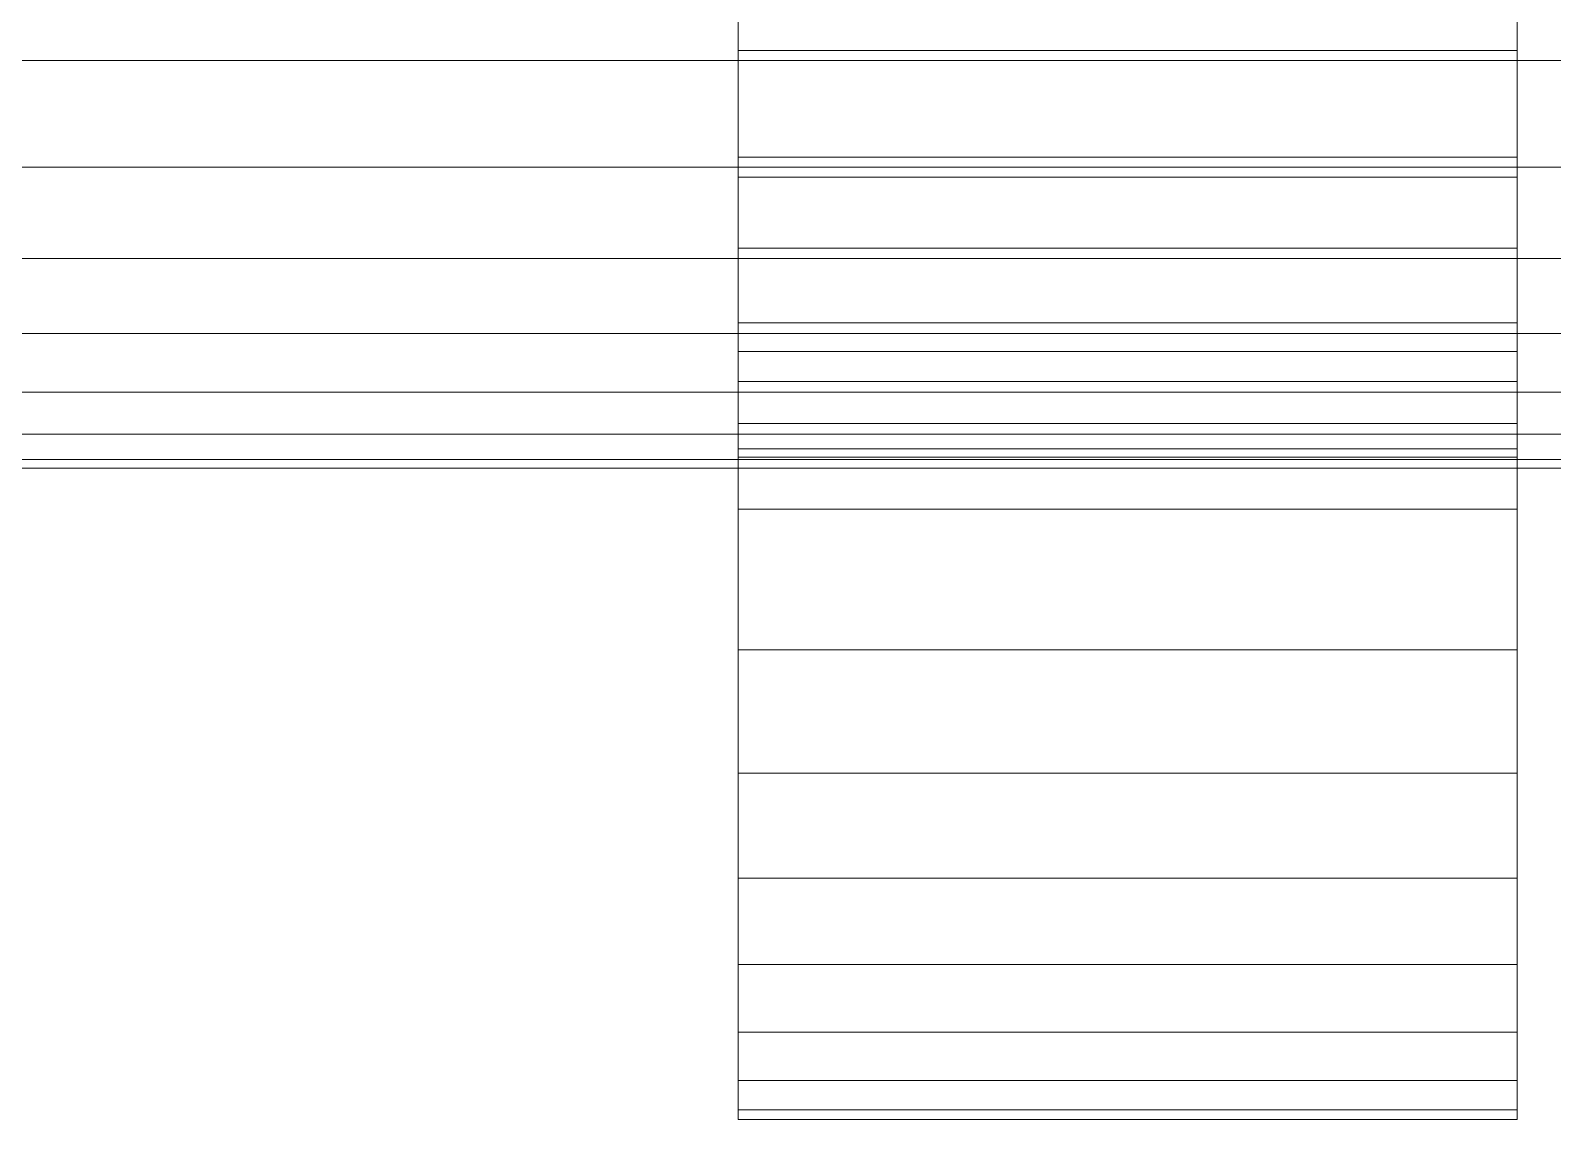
# Model space of a CAD drawing. Header units: millimetres. Extents: x -199 to -93, y -134 to 109.
# Drawn here: x -104.64 to -98.78, y -19 to -14.81 of the extents above; entities that cross this region are included whole.
import ezdxf

# ---------------------------------------------------------------- set-up
doc = ezdxf.new("R2010")
doc.units = ezdxf.units.MM
doc.layers.add('CIRCOLO_LU', color=7, linetype='Continuous')
doc.layers.add('ORING2', color=7, linetype='Continuous')

msp = doc.modelspace()

# ---------------------------------------------------------------- linework, layer by layer
at = {"layer": 'CIRCOLO_LU', "lineweight": 5}
for points, invisible_edges in [([(-104.9139, -14.9225, 97.3483), (-104.9139, -14.4521, 96.4251), (-101.9139, -14.4521, 96.4251)], 12), ([(-104.9139, -14.9225, 97.3483), (-101.9139, -14.4521, 96.4251), (-101.9139, -14.9225, 97.3483)], 1), ([(-104.9139, -14.4521, 112.3154), (-104.9139, -14.9225, 111.3923), (-101.9139, -14.9225, 111.3923)], 12), ([(-104.9139, -14.4521, 112.3154), (-101.9139, -14.9225, 111.3923), (-101.9139, -14.4521, 112.3154)], 1), ([(-101.9139, -14.4521, 112.3154), (-101.9139, -14.9225, 111.3923), (-98.9139, -14.9225, 111.3923)], 12), ([(-101.9139, -14.4521, 112.3154), (-98.9139, -14.9225, 111.3923), (-98.9139, -14.4521, 112.3154)], 1), ([(-101.9139, -14.9225, 97.3483), (-101.9139, -14.4521, 96.4251), (-98.9139, -14.4521, 96.4251)], 12), ([(-101.9139, -14.9225, 97.3483), (-98.9139, -14.4521, 96.4251), (-98.9139, -14.9225, 97.3483)], 1), ([(-98.9139, -14.9225, 97.3483), (-98.9139, -14.4521, 96.4251), (-95.9157, -14.4521, 96.4251)], 12), ([(-98.9139, -14.9225, 97.3483), (-95.9157, -14.4521, 96.4251), (-95.9157, -14.9225, 97.3483)], 1), ([(-98.9139, -14.4521, 112.3154), (-98.9139, -14.9225, 111.3923), (-95.9157, -14.9225, 111.3923)], 12), ([(-98.9139, -14.4521, 112.3154), (-95.9157, -14.9225, 111.3923), (-95.9157, -14.4521, 112.3154)], 1), ([(-104.9139, -15.334, 98.2991), (-104.9139, -14.9225, 97.3483), (-101.9139, -14.9225, 97.3483)], 12), ([(-104.9139, -15.334, 98.2991), (-101.9139, -14.9225, 97.3483), (-101.9139, -15.334, 98.2991)], 1), ([(-104.9139, -14.9225, 111.3923), (-104.9139, -15.334, 110.4414), (-101.9139, -15.334, 110.4414)], 12), ([(-104.9139, -14.9225, 111.3923), (-101.9139, -15.334, 110.4414), (-101.9139, -14.9225, 111.3923)], 1), ([(-101.9139, -15.334, 98.2991), (-101.9139, -14.9225, 97.3483), (-98.9139, -14.9225, 97.3483)], 12), ([(-101.9139, -15.334, 98.2991), (-98.9139, -14.9225, 97.3483), (-98.9139, -15.334, 98.2991)], 1), ([(-101.9139, -14.9225, 111.3923), (-101.9139, -15.334, 110.4414), (-98.9139, -15.334, 110.4414)], 12), ([(-101.9139, -14.9225, 111.3923), (-98.9139, -15.334, 110.4414), (-98.9139, -14.9225, 111.3923)], 1), ([(-98.9139, -14.9225, 111.3923), (-98.9139, -15.334, 110.4414), (-95.9157, -15.334, 110.4414)], 12), ([(-98.9139, -14.9225, 111.3923), (-95.9157, -15.334, 110.4414), (-95.9157, -14.9225, 111.3923)], 1), ([(-98.9139, -15.334, 98.2991), (-98.9139, -14.9225, 97.3483), (-95.9157, -14.9225, 97.3483)], 12), ([(-98.9139, -15.334, 98.2991), (-95.9157, -14.9225, 97.3483), (-95.9157, -15.334, 98.2991)], 1), ([(-104.9139, -15.334, 110.4414), (-104.9139, -15.6849, 109.4666), (-101.9139, -15.6849, 109.4666)], 12), ([(-104.9139, -15.334, 110.4414), (-101.9139, -15.6849, 109.4666), (-101.9139, -15.334, 110.4414)], 1), ([(-104.9139, -15.6849, 99.2739), (-104.9139, -15.334, 98.2991), (-101.9139, -15.334, 98.2991)], 12), ([(-104.9139, -15.6849, 99.2739), (-101.9139, -15.334, 98.2991), (-101.9139, -15.6849, 99.2739)], 1), ([(-101.9139, -15.334, 110.4414), (-101.9139, -15.6849, 109.4666), (-98.9139, -15.6849, 109.4666)], 12), ([(-101.9139, -15.334, 110.4414), (-98.9139, -15.6849, 109.4666), (-98.9139, -15.334, 110.4414)], 1), ([(-101.9139, -15.6849, 99.2739), (-101.9139, -15.334, 98.2991), (-98.9139, -15.334, 98.2991)], 12), ([(-101.9139, -15.6849, 99.2739), (-98.9139, -15.334, 98.2991), (-98.9139, -15.6849, 99.2739)], 1), ([(-98.9139, -15.6849, 99.2739), (-98.9139, -15.334, 98.2991), (-95.9157, -15.334, 98.2991)], 12), ([(-98.9139, -15.6849, 99.2739), (-95.9157, -15.334, 98.2991), (-95.9157, -15.6849, 99.2739)], 1), ([(-98.9139, -15.334, 110.4414), (-98.9139, -15.6849, 109.4666), (-95.9157, -15.6849, 109.4666)], 12), ([(-98.9139, -15.334, 110.4414), (-95.9157, -15.6849, 109.4666), (-95.9157, -15.334, 110.4414)], 1), ([(-104.9139, -15.974, 100.2689), (-104.9139, -15.6849, 99.2739), (-101.9139, -15.6849, 99.2739)], 12), ([(-104.9139, -15.974, 100.2689), (-101.9139, -15.6849, 99.2739), (-101.9139, -15.974, 100.2689)], 1), ([(-104.9139, -15.6849, 109.4666), (-104.9139, -15.974, 108.4717), (-101.9139, -15.974, 108.4717)], 12), ([(-104.9139, -15.6849, 109.4666), (-101.9139, -15.974, 108.4717), (-101.9139, -15.6849, 109.4666)], 1), ([(-101.9139, -15.974, 100.2689), (-101.9139, -15.6849, 99.2739), (-98.9139, -15.6849, 99.2739)], 12), ([(-101.9139, -15.974, 100.2689), (-98.9139, -15.6849, 99.2739), (-98.9139, -15.974, 100.2689)], 1), ([(-101.9139, -15.6849, 109.4666), (-101.9139, -15.974, 108.4717), (-98.9139, -15.974, 108.4717)], 12), ([(-101.9139, -15.6849, 109.4666), (-98.9139, -15.974, 108.4717), (-98.9139, -15.6849, 109.4666)], 1), ([(-98.9139, -15.974, 100.2689), (-98.9139, -15.6849, 99.2739), (-95.9157, -15.6849, 99.2739)], 12), ([(-98.9139, -15.974, 100.2689), (-95.9157, -15.6849, 99.2739), (-95.9157, -15.974, 100.2689)], 1), ([(-98.9139, -15.6849, 109.4666), (-98.9139, -15.974, 108.4717), (-95.9157, -15.974, 108.4717)], 12), ([(-98.9139, -15.6849, 109.4666), (-95.9157, -15.974, 108.4717), (-95.9157, -15.6849, 109.4666)], 1), ([(-104.9139, -15.974, 108.4717), (-104.9139, -16.2, 107.4606), (-101.9139, -16.2, 107.4606)], 12), ([(-104.9139, -15.974, 108.4717), (-101.9139, -16.2, 107.4606), (-101.9139, -15.974, 108.4717)], 1), ([(-104.9139, -16.2, 101.28), (-104.9139, -15.974, 100.2689), (-101.9139, -15.974, 100.2689)], 12), ([(-104.9139, -16.2, 101.28), (-101.9139, -15.974, 100.2689), (-101.9139, -16.2, 101.28)], 1), ([(-101.9139, -16.2, 101.28), (-101.9139, -15.974, 100.2689), (-98.9139, -15.974, 100.2689)], 12), ([(-101.9139, -16.2, 101.28), (-98.9139, -15.974, 100.2689), (-98.9139, -16.2, 101.28)], 1), ([(-101.9139, -15.974, 108.4717), (-101.9139, -16.2, 107.4606), (-98.9139, -16.2, 107.4606)], 12), ([(-101.9139, -15.974, 108.4717), (-98.9139, -16.2, 107.4606), (-98.9139, -15.974, 108.4717)], 1), ([(-98.9139, -15.974, 108.4717), (-98.9139, -16.2, 107.4606), (-95.9157, -16.2, 107.4606)], 12), ([(-98.9139, -15.974, 108.4717), (-95.9157, -16.2, 107.4606), (-95.9157, -15.974, 108.4717)], 1), ([(-98.9139, -16.2, 101.28), (-98.9139, -15.974, 100.2689), (-95.9157, -15.974, 100.2689)], 12), ([(-98.9139, -16.2, 101.28), (-95.9157, -15.974, 100.2689), (-95.9157, -16.2, 101.28)], 1), ([(-104.9139, -16.2, 107.4606), (-104.9139, -16.3621, 106.4373), (-101.9139, -16.3621, 106.4373)], 12), ([(-104.9139, -16.2, 107.4606), (-101.9139, -16.3621, 106.4373), (-101.9139, -16.2, 107.4606)], 1), ([(-104.9139, -16.3621, 102.3033), (-104.9139, -16.2, 101.28), (-101.9139, -16.2, 101.28)], 12), ([(-104.9139, -16.3621, 102.3033), (-101.9139, -16.2, 101.28), (-101.9139, -16.3621, 102.3033)], 1), ([(-101.9139, -16.2, 107.4606), (-101.9139, -16.3621, 106.4373), (-98.9139, -16.3621, 106.4373)], 12), ([(-101.9139, -16.2, 107.4606), (-98.9139, -16.3621, 106.4373), (-98.9139, -16.2, 107.4606)], 1), ([(-101.9139, -16.3621, 102.3033), (-101.9139, -16.2, 101.28), (-98.9139, -16.2, 101.28)], 12), ([(-101.9139, -16.3621, 102.3033), (-98.9139, -16.2, 101.28), (-98.9139, -16.3621, 102.3033)], 1), ([(-98.9139, -16.2, 107.4606), (-98.9139, -16.3621, 106.4373), (-95.9157, -16.3621, 106.4373)], 12), ([(-98.9139, -16.2, 107.4606), (-95.9157, -16.3621, 106.4373), (-95.9157, -16.2, 107.4606)], 1), ([(-98.9139, -16.3621, 102.3033), (-98.9139, -16.2, 101.28), (-95.9157, -16.2, 101.28)], 12), ([(-98.9139, -16.3621, 102.3033), (-95.9157, -16.2, 101.28), (-95.9157, -16.3621, 102.3033)], 1), ([(-104.9139, -16.4596, 103.3347), (-104.9139, -16.3621, 102.3033), (-101.9139, -16.3621, 102.3033)], 12), ([(-104.9139, -16.4596, 103.3347), (-101.9139, -16.3621, 102.3033), (-101.9139, -16.4596, 103.3347)], 1), ([(-104.9139, -16.3621, 106.4373), (-104.9139, -16.4596, 105.4058), (-101.9139, -16.4596, 105.4058)], 12), ([(-104.9139, -16.3621, 106.4373), (-101.9139, -16.4596, 105.4058), (-101.9139, -16.3621, 106.4373)], 1), ([(-101.9139, -16.4596, 103.3347), (-101.9139, -16.3621, 102.3033), (-98.9139, -16.3621, 102.3033)], 12), ([(-101.9139, -16.4596, 103.3347), (-98.9139, -16.3621, 102.3033), (-98.9139, -16.4596, 103.3347)], 1), ([(-101.9139, -16.3621, 106.4373), (-101.9139, -16.4596, 105.4058), (-98.9139, -16.4596, 105.4058)], 12), ([(-101.9139, -16.3621, 106.4373), (-98.9139, -16.4596, 105.4058), (-98.9139, -16.3621, 106.4373)], 1), ([(-98.9139, -16.4596, 103.3347), (-98.9139, -16.3621, 102.3033), (-95.9157, -16.3621, 102.3033)], 12), ([(-98.9139, -16.4596, 103.3347), (-95.9157, -16.3621, 102.3033), (-95.9157, -16.4596, 103.3347)], 1), ([(-98.9139, -16.3621, 106.4373), (-98.9139, -16.4596, 105.4058), (-95.9157, -16.4596, 105.4058)], 12), ([(-98.9139, -16.3621, 106.4373), (-95.9157, -16.4596, 105.4058), (-95.9157, -16.3621, 106.4373)], 1), ([(-104.9139, -16.4596, 105.4058), (-104.9139, -16.4921, 104.3703), (-101.9139, -16.4921, 104.3703)], 12), ([(-104.9139, -16.4596, 105.4058), (-101.9139, -16.4921, 104.3703), (-101.9139, -16.4596, 105.4058)], 1), ([(-104.9139, -16.4921, 104.3703), (-104.9139, -16.4596, 103.3347), (-101.9139, -16.4596, 103.3347)], 12), ([(-104.9139, -16.4921, 104.3703), (-101.9139, -16.4596, 103.3347), (-101.9139, -16.4921, 104.3703)], 1), ([(-101.9139, -16.4921, 104.3703), (-101.9139, -16.4596, 103.3347), (-98.9139, -16.4596, 103.3347)], 12), ([(-101.9139, -16.4921, 104.3703), (-98.9139, -16.4596, 103.3347), (-98.9139, -16.4921, 104.3703)], 1), ([(-101.9139, -16.4596, 105.4058), (-101.9139, -16.4921, 104.3703), (-98.9139, -16.4921, 104.3703)], 12), ([(-101.9139, -16.4596, 105.4058), (-98.9139, -16.4921, 104.3703), (-98.9139, -16.4596, 105.4058)], 1), ([(-98.9139, -16.4596, 105.4058), (-98.9139, -16.4921, 104.3703), (-95.9157, -16.4921, 104.3703)], 12), ([(-98.9139, -16.4596, 105.4058), (-95.9157, -16.4921, 104.3703), (-95.9157, -16.4596, 105.4058)], 1), ([(-98.9139, -16.4921, 104.3703), (-98.9139, -16.4596, 103.3347), (-95.9157, -16.4596, 103.3347)], 12), ([(-98.9139, -16.4921, 104.3703), (-95.9157, -16.4596, 103.3347), (-95.9157, -16.4921, 104.3703)], 1)]:
    msp.add_3dface(points, dxfattribs=dict(at, invisible_edges=invisible_edges))
at = {"layer": 'ORING2', "lineweight": 5}
for points, invisible_edges in [([(-101.9139, -14.9031, 94.9134), (-101.9139, -13.8894, 95.5568), (-101.9139, -13.3085, 94.702)], 12), ([(-101.9139, -13.3085, 94.702), (-101.9139, -14.2798, 93.9963), (-101.9139, -14.9031, 94.9134)], 12), ([(-101.9139, -14.2798, 114.7461), (-101.9139, -13.3085, 114.0404), (-101.9139, -14.9031, 113.829)], 2), ([(-101.9139, -13.3085, 114.0404), (-101.9139, -13.8894, 113.1857), (-101.9139, -14.9031, 113.829)], 12), ([(-98.9139, -13.3085, 94.702), (-98.9139, -13.8894, 95.5568), (-98.9139, -14.9031, 94.9134)], 12), ([(-98.9139, -14.9031, 94.9134), (-98.9139, -14.2798, 93.9963), (-98.9139, -13.3085, 94.702)], 12), ([(-98.9139, -14.9031, 113.829), (-98.9139, -13.8894, 113.1857), (-98.9139, -13.3085, 114.0404)], 12), ([(-98.9139, -14.9031, 113.829), (-98.9139, -13.3085, 114.0404), (-98.9139, -14.2798, 114.7461)], 1), ([(-101.9139, -14.6404, 116.4828), (-101.9139, -13.6002, 115.6223), (-101.9139, -15.372, 115.5396)], 2), ([(-101.9139, -13.6002, 115.6223), (-101.9139, -14.2798, 114.7461), (-101.9139, -15.372, 115.5396)], 12), ([(-101.9139, -15.372, 93.2028), (-101.9139, -14.2798, 93.9963), (-101.9139, -13.6002, 93.1202)], 12), ([(-101.9139, -13.6002, 93.1202), (-101.9139, -14.6404, 92.2596), (-101.9139, -15.372, 93.2028)], 12), ([(-98.9139, -15.372, 115.5396), (-98.9139, -14.2798, 114.7461), (-98.9139, -13.6002, 115.6223)], 12), ([(-98.9139, -15.372, 115.5396), (-98.9139, -13.6002, 115.6223), (-98.9139, -14.6404, 116.4828)], 1), ([(-98.9139, -13.6002, 93.1202), (-98.9139, -14.2798, 93.9963), (-98.9139, -15.372, 93.2028)], 12), ([(-98.9139, -15.372, 93.2028), (-98.9139, -14.6404, 92.2596), (-98.9139, -13.6002, 93.1202)], 12), ([(-101.9139, -15.4675, 95.8679), (-101.9139, -14.4154, 96.4463), (-101.9139, -13.8894, 95.5568)], 12), ([(-101.9139, -13.8894, 95.5568), (-101.9139, -14.9031, 94.9134), (-101.9139, -15.4675, 95.8679)], 12), ([(-101.9139, -14.9031, 113.829), (-101.9139, -13.8894, 113.1857), (-101.9139, -15.4675, 112.8746)], 2), ([(-101.9139, -13.8894, 113.1857), (-101.9139, -14.4154, 112.2962), (-101.9139, -15.4675, 112.8746)], 12), ([(-98.9139, -13.8894, 95.5568), (-98.9139, -14.4154, 96.4463), (-98.9139, -15.4675, 95.8679)], 12), ([(-98.9139, -15.4675, 95.8679), (-98.9139, -14.9031, 94.9134), (-98.9139, -13.8894, 95.5568)], 12), ([(-98.9139, -15.4675, 112.8746), (-98.9139, -14.4154, 112.2962), (-98.9139, -13.8894, 113.1857)], 12), ([(-98.9139, -15.4675, 112.8746), (-98.9139, -13.8894, 113.1857), (-98.9139, -14.9031, 113.829)], 1), ([(-101.9139, -15.372, 115.5396), (-101.9139, -14.2798, 114.7461), (-101.9139, -16.0429, 114.5524)], 2), ([(-101.9139, -14.2798, 114.7461), (-101.9139, -14.9031, 113.829), (-101.9139, -16.0429, 114.5524)], 12), ([(-101.9139, -16.0429, 94.1901), (-101.9139, -14.9031, 94.9134), (-101.9139, -14.2798, 93.9963)], 12), ([(-101.9139, -14.2798, 93.9963), (-101.9139, -15.372, 93.2028), (-101.9139, -16.0429, 94.1901)], 12), ([(-98.9139, -16.0429, 114.5524), (-98.9139, -14.9031, 113.829), (-98.9139, -14.2798, 114.7461)], 12), ([(-98.9139, -16.0429, 114.5524), (-98.9139, -14.2798, 114.7461), (-98.9139, -15.372, 115.5396)], 1), ([(-98.9139, -14.2798, 93.9963), (-98.9139, -14.9031, 94.9134), (-98.9139, -16.0429, 94.1901)], 12), ([(-98.9139, -16.0429, 94.1901), (-98.9139, -15.372, 93.2028), (-98.9139, -14.2798, 93.9963)], 12), ([(-98.9139, -14.4154, 112.2962), (-98.9139, -14.8846, 111.3754), (-101.9139, -14.8846, 111.3754)], 12), ([(-101.9139, -14.8846, 111.3754), (-101.9139, -14.4154, 112.2962), (-98.9139, -14.4154, 112.2962)], 12), ([(-98.9139, -14.8846, 97.3671), (-98.9139, -14.4154, 96.4463), (-101.9139, -14.4154, 96.4463)], 12), ([(-101.9139, -14.4154, 96.4463), (-101.9139, -14.8846, 97.3671), (-98.9139, -14.8846, 97.3671)], 12), ([(-101.9139, -15.9709, 96.8559), (-101.9139, -14.8846, 97.3671), (-101.9139, -14.4154, 96.4463)], 12), ([(-101.9139, -14.4154, 96.4463), (-101.9139, -15.4675, 95.8679), (-101.9139, -15.9709, 96.8559)], 12), ([(-101.9139, -15.4675, 112.8746), (-101.9139, -14.4154, 112.2962), (-101.9139, -15.9709, 111.8866)], 2), ([(-101.9139, -14.4154, 112.2962), (-101.9139, -14.8846, 111.3754), (-101.9139, -15.9709, 111.8866)], 12), ([(-98.9139, -15.9709, 111.8866), (-98.9139, -14.8846, 111.3754), (-98.9139, -14.4154, 112.2962)], 12), ([(-98.9139, -15.9709, 111.8866), (-98.9139, -14.4154, 112.2962), (-98.9139, -15.4675, 112.8746)], 1), ([(-98.9139, -14.4154, 96.4463), (-98.9139, -14.8846, 97.3671), (-98.9139, -15.9709, 96.8559)], 12), ([(-98.9139, -15.9709, 96.8559), (-98.9139, -15.4675, 95.8679), (-98.9139, -14.4154, 96.4463)], 12), ([(-98.9139, -15.372, 115.5396), (-98.9139, -14.6404, 116.4828), (-101.9139, -14.6404, 116.4828)], 12), ([(-101.9139, -14.6404, 116.4828), (-101.9139, -15.372, 115.5396), (-98.9139, -15.372, 115.5396)], 12), ([(-98.9139, -14.6404, 92.2596), (-98.9139, -15.372, 93.2028), (-101.9139, -15.372, 93.2028)], 12), ([(-101.9139, -15.372, 93.2028), (-101.9139, -14.6404, 92.2596), (-98.9139, -14.6404, 92.2596)], 12), ([(-98.9139, -14.8846, 111.3754), (-98.9139, -15.295, 110.4269), (-101.9139, -15.295, 110.4269)], 12), ([(-101.9139, -15.295, 110.4269), (-101.9139, -14.8846, 111.3754), (-98.9139, -14.8846, 111.3754)], 12), ([(-98.9139, -15.295, 98.3155), (-98.9139, -14.8846, 97.3671), (-101.9139, -14.8846, 97.3671)], 12), ([(-101.9139, -14.8846, 97.3671), (-101.9139, -15.295, 98.3155), (-98.9139, -15.295, 98.3155)], 12), ([(-101.9139, -16.4113, 97.8735), (-101.9139, -15.295, 98.3155), (-101.9139, -14.8846, 97.3671)], 12), ([(-101.9139, -14.8846, 97.3671), (-101.9139, -15.9709, 96.8559), (-101.9139, -16.4113, 97.8735)], 12), ([(-101.9139, -15.9709, 111.8866), (-101.9139, -14.8846, 111.3754), (-101.9139, -16.4113, 110.8689)], 2), ([(-101.9139, -14.8846, 111.3754), (-101.9139, -15.295, 110.4269), (-101.9139, -16.4113, 110.8689)], 12), ([(-98.9139, -14.8846, 97.3671), (-98.9139, -15.295, 98.3155), (-98.9139, -16.4113, 97.8735)], 12), ([(-98.9139, -16.4113, 97.8735), (-98.9139, -15.9709, 96.8559), (-98.9139, -14.8846, 97.3671)], 12), ([(-98.9139, -16.4113, 110.8689), (-98.9139, -15.295, 110.4269), (-98.9139, -14.8846, 111.3754)], 12), ([(-98.9139, -16.4113, 110.8689), (-98.9139, -14.8846, 111.3754), (-98.9139, -15.9709, 111.8866)], 1), ([(-101.9139, -16.0429, 114.5524), (-101.9139, -14.9031, 113.829), (-101.9139, -16.6505, 113.5249)], 2), ([(-101.9139, -14.9031, 113.829), (-101.9139, -15.4675, 112.8746), (-101.9139, -16.6505, 113.5249)], 12), ([(-101.9139, -16.6505, 95.2175), (-101.9139, -15.4675, 95.8679), (-101.9139, -14.9031, 94.9134)], 12), ([(-101.9139, -14.9031, 94.9134), (-101.9139, -16.0429, 94.1901), (-101.9139, -16.6505, 95.2175)], 12), ([(-98.9139, -16.6505, 113.5249), (-98.9139, -15.4675, 112.8746), (-98.9139, -14.9031, 113.829)], 12), ([(-98.9139, -16.6505, 113.5249), (-98.9139, -14.9031, 113.829), (-98.9139, -16.0429, 114.5524)], 1), ([(-98.9139, -14.9031, 94.9134), (-98.9139, -15.4675, 95.8679), (-98.9139, -16.6505, 95.2175)], 12), ([(-98.9139, -16.6505, 95.2175), (-98.9139, -16.0429, 94.1901), (-98.9139, -14.9031, 94.9134)], 12), ([(-98.9139, -15.295, 110.4269), (-98.9139, -15.6451, 109.4546), (-101.9139, -15.6451, 109.4546)], 12), ([(-101.9139, -15.6451, 109.4546), (-101.9139, -15.295, 110.4269), (-98.9139, -15.295, 110.4269)], 12), ([(-98.9139, -15.6451, 99.2878), (-98.9139, -15.295, 98.3155), (-101.9139, -15.295, 98.3155)], 12), ([(-101.9139, -15.295, 98.3155), (-101.9139, -15.6451, 99.2878), (-98.9139, -15.6451, 99.2878)], 12), ([(-101.9139, -16.4113, 110.8689), (-101.9139, -15.295, 110.4269), (-101.9139, -16.7869, 109.8256)], 2), ([(-101.9139, -15.295, 110.4269), (-101.9139, -15.6451, 109.4546), (-101.9139, -16.7869, 109.8256)], 12), ([(-101.9139, -16.7869, 98.9168), (-101.9139, -15.6451, 99.2878), (-101.9139, -15.295, 98.3155)], 12), ([(-101.9139, -15.295, 98.3155), (-101.9139, -16.4113, 97.8735), (-101.9139, -16.7869, 98.9168)], 12), ([(-98.9139, -16.7869, 109.8256), (-98.9139, -15.6451, 109.4546), (-98.9139, -15.295, 110.4269)], 12), ([(-98.9139, -16.7869, 109.8256), (-98.9139, -15.295, 110.4269), (-98.9139, -16.4113, 110.8689)], 1), ([(-98.9139, -15.295, 98.3155), (-98.9139, -15.6451, 99.2878), (-98.9139, -16.7869, 98.9168)], 12), ([(-98.9139, -16.7869, 98.9168), (-98.9139, -16.4113, 97.8735), (-98.9139, -15.295, 98.3155)], 12), ([(-98.9139, -16.0429, 114.5524), (-98.9139, -15.372, 115.5396), (-101.9139, -15.372, 115.5396)], 12), ([(-101.9139, -15.372, 115.5396), (-101.9139, -16.0429, 114.5524), (-98.9139, -16.0429, 114.5524)], 12), ([(-98.9139, -15.372, 93.2028), (-98.9139, -16.0429, 94.1901), (-101.9139, -16.0429, 94.1901)], 12), ([(-101.9139, -16.0429, 94.1901), (-101.9139, -15.372, 93.2028), (-98.9139, -15.372, 93.2028)], 12), ([(-101.9139, -16.6505, 113.5249), (-101.9139, -15.4675, 112.8746), (-101.9139, -17.1924, 112.4614)], 2), ([(-101.9139, -15.4675, 112.8746), (-101.9139, -15.9709, 111.8866), (-101.9139, -17.1924, 112.4614)], 12), ([(-101.9139, -17.1924, 96.2811), (-101.9139, -15.9709, 96.8559), (-101.9139, -15.4675, 95.8679)], 12), ([(-101.9139, -15.4675, 95.8679), (-101.9139, -16.6505, 95.2175), (-101.9139, -17.1924, 96.2811)], 12), ([(-98.9139, -17.1924, 112.4614), (-98.9139, -15.9709, 111.8866), (-98.9139, -15.4675, 112.8746)], 12), ([(-98.9139, -17.1924, 112.4614), (-98.9139, -15.4675, 112.8746), (-98.9139, -16.6505, 113.5249)], 1), ([(-98.9139, -15.4675, 95.8679), (-98.9139, -15.9709, 96.8559), (-98.9139, -17.1924, 96.2811)], 12), ([(-98.9139, -17.1924, 96.2811), (-98.9139, -16.6505, 95.2175), (-98.9139, -15.4675, 95.8679)], 12), ([(-98.9139, -15.6451, 109.4546), (-98.9139, -15.9334, 108.4622), (-101.9139, -15.9334, 108.4622)], 12), ([(-101.9139, -15.9334, 108.4622), (-101.9139, -15.6451, 109.4546), (-98.9139, -15.6451, 109.4546)], 12), ([(-98.9139, -15.9334, 100.2802), (-98.9139, -15.6451, 99.2878), (-101.9139, -15.6451, 99.2878)], 12), ([(-101.9139, -15.6451, 99.2878), (-101.9139, -15.9334, 100.2802), (-98.9139, -15.9334, 100.2802)], 12), ([(-101.9139, -16.7869, 109.8256), (-101.9139, -15.6451, 109.4546), (-101.9139, -17.0963, 108.7608)], 2), ([(-101.9139, -15.6451, 109.4546), (-101.9139, -15.9334, 108.4622), (-101.9139, -17.0963, 108.7608)], 12), ([(-101.9139, -17.0963, 99.9816), (-101.9139, -15.9334, 100.2802), (-101.9139, -15.6451, 99.2878)], 12), ([(-101.9139, -15.6451, 99.2878), (-101.9139, -16.7869, 98.9168), (-101.9139, -17.0963, 99.9816)], 12), ([(-98.9139, -15.6451, 99.2878), (-98.9139, -15.9334, 100.2802), (-98.9139, -17.0963, 99.9816)], 12), ([(-98.9139, -17.0963, 99.9816), (-98.9139, -16.7869, 98.9168), (-98.9139, -15.6451, 99.2878)], 12), ([(-98.9139, -17.0963, 108.7608), (-98.9139, -15.9334, 108.4622), (-98.9139, -15.6451, 109.4546)], 12), ([(-98.9139, -17.0963, 108.7608), (-98.9139, -15.6451, 109.4546), (-98.9139, -16.7869, 109.8256)], 1), ([(-98.9139, -15.9334, 108.4622), (-98.9139, -16.1588, 107.4537), (-101.9139, -16.1588, 107.4537)], 12), ([(-101.9139, -16.1588, 107.4537), (-101.9139, -15.9334, 108.4622), (-98.9139, -15.9334, 108.4622)], 12), ([(-98.9139, -16.1588, 101.2888), (-98.9139, -15.9334, 100.2802), (-101.9139, -15.9334, 100.2802)], 12), ([(-101.9139, -15.9334, 100.2802), (-101.9139, -16.1588, 101.2888), (-98.9139, -16.1588, 101.2888)], 12), ([(-101.9139, -17.3382, 101.0638), (-101.9139, -16.1588, 101.2888), (-101.9139, -15.9334, 100.2802)], 12), ([(-101.9139, -15.9334, 100.2802), (-101.9139, -17.0963, 99.9816), (-101.9139, -17.3382, 101.0638)], 12), ([(-101.9139, -17.0963, 108.7608), (-101.9139, -15.9334, 108.4622), (-101.9139, -17.3382, 107.6786)], 2), ([(-101.9139, -15.9334, 108.4622), (-101.9139, -16.1588, 107.4537), (-101.9139, -17.3382, 107.6786)], 12), ([(-98.9139, -17.3382, 107.6786), (-98.9139, -16.1588, 107.4537), (-98.9139, -15.9334, 108.4622)], 12), ([(-98.9139, -17.3382, 107.6786), (-98.9139, -15.9334, 108.4622), (-98.9139, -17.0963, 108.7608)], 1), ([(-98.9139, -15.9334, 100.2802), (-98.9139, -16.1588, 101.2888), (-98.9139, -17.3382, 101.0638)], 12), ([(-98.9139, -17.3382, 101.0638), (-98.9139, -17.0963, 99.9816), (-98.9139, -15.9334, 100.2802)], 12), ([(-101.9139, -17.1924, 112.4614), (-101.9139, -15.9709, 111.8866), (-101.9139, -17.6665, 111.3659)], 2), ([(-101.9139, -15.9709, 111.8866), (-101.9139, -16.4113, 110.8689), (-101.9139, -17.6665, 111.3659)], 12), ([(-101.9139, -17.6665, 97.3766), (-101.9139, -16.4113, 97.8735), (-101.9139, -15.9709, 96.8559)], 12), ([(-101.9139, -15.9709, 96.8559), (-101.9139, -17.1924, 96.2811), (-101.9139, -17.6665, 97.3766)], 12), ([(-98.9139, -17.6665, 111.3659), (-98.9139, -16.4113, 110.8689), (-98.9139, -15.9709, 111.8866)], 12), ([(-98.9139, -17.6665, 111.3659), (-98.9139, -15.9709, 111.8866), (-98.9139, -17.1924, 112.4614)], 1), ([(-98.9139, -15.9709, 96.8559), (-98.9139, -16.4113, 97.8735), (-98.9139, -17.6665, 97.3766)], 12), ([(-98.9139, -17.6665, 97.3766), (-98.9139, -17.1924, 96.2811), (-98.9139, -15.9709, 96.8559)], 12), ([(-98.9139, -16.6505, 113.5249), (-98.9139, -16.0429, 114.5524), (-101.9139, -16.0429, 114.5524)], 12), ([(-101.9139, -16.0429, 114.5524), (-101.9139, -16.6505, 113.5249), (-98.9139, -16.6505, 113.5249)], 12), ([(-98.9139, -16.0429, 94.1901), (-98.9139, -16.6505, 95.2175), (-101.9139, -16.6505, 95.2175)], 12), ([(-101.9139, -16.6505, 95.2175), (-101.9139, -16.0429, 94.1901), (-98.9139, -16.0429, 94.1901)], 12), ([(-98.9139, -16.1588, 107.4537), (-98.9139, -16.3205, 106.433), (-101.9139, -16.3205, 106.433)], 12), ([(-101.9139, -16.3205, 106.433), (-101.9139, -16.1588, 107.4537), (-98.9139, -16.1588, 107.4537)], 12), ([(-98.9139, -16.3205, 102.3095), (-98.9139, -16.1588, 101.2888), (-101.9139, -16.1588, 101.2888)], 12), ([(-101.9139, -16.1588, 101.2888), (-101.9139, -16.3205, 102.3095), (-98.9139, -16.3205, 102.3095)], 12), ([(-101.9139, -17.3382, 107.6786), (-101.9139, -16.1588, 107.4537), (-101.9139, -17.5116, 106.5834)], 2), ([(-101.9139, -16.1588, 107.4537), (-101.9139, -16.3205, 106.433), (-101.9139, -17.5116, 106.5834)], 12), ([(-101.9139, -17.5116, 102.159), (-101.9139, -16.3205, 102.3095), (-101.9139, -16.1588, 101.2888)], 12), ([(-101.9139, -16.1588, 101.2888), (-101.9139, -17.3382, 101.0638), (-101.9139, -17.5116, 102.159)], 12), ([(-98.9139, -17.5116, 106.5834), (-98.9139, -16.3205, 106.433), (-98.9139, -16.1588, 107.4537)], 12), ([(-98.9139, -17.5116, 106.5834), (-98.9139, -16.1588, 107.4537), (-98.9139, -17.3382, 107.6786)], 1), ([(-98.9139, -16.1588, 101.2888), (-98.9139, -16.3205, 102.3095), (-98.9139, -17.5116, 102.159)], 12), ([(-98.9139, -17.5116, 102.159), (-98.9139, -17.3382, 101.0638), (-98.9139, -16.1588, 101.2888)], 12), ([(-98.9139, -16.3205, 106.433), (-98.9139, -16.4177, 105.4041), (-101.9139, -16.4177, 105.4041)], 12), ([(-101.9139, -16.4177, 105.4041), (-101.9139, -16.3205, 106.433), (-98.9139, -16.3205, 106.433)], 12), ([(-98.9139, -16.4177, 103.3383), (-98.9139, -16.3205, 102.3095), (-101.9139, -16.3205, 102.3095)], 12), ([(-101.9139, -16.3205, 102.3095), (-101.9139, -16.4177, 103.3383), (-98.9139, -16.4177, 103.3383)], 12), ([(-101.9139, -17.616, 103.2629), (-101.9139, -16.4177, 103.3383), (-101.9139, -16.3205, 102.3095)], 12), ([(-101.9139, -16.3205, 102.3095), (-101.9139, -17.5116, 102.159), (-101.9139, -17.616, 103.2629)], 12), ([(-101.9139, -17.5116, 106.5834), (-101.9139, -16.3205, 106.433), (-101.9139, -17.616, 105.4795)], 2), ([(-101.9139, -16.3205, 106.433), (-101.9139, -16.4177, 105.4041), (-101.9139, -17.616, 105.4795)], 12), ([(-98.9139, -17.616, 105.4795), (-98.9139, -16.4177, 105.4041), (-98.9139, -16.3205, 106.433)], 12), ([(-98.9139, -17.616, 105.4795), (-98.9139, -16.3205, 106.433), (-98.9139, -17.5116, 106.5834)], 1), ([(-98.9139, -16.3205, 102.3095), (-98.9139, -16.4177, 103.3383), (-98.9139, -17.616, 103.2629)], 12), ([(-98.9139, -17.616, 103.2629), (-98.9139, -17.5116, 102.159), (-98.9139, -16.3205, 102.3095)], 12), ([(-101.9139, -17.6665, 111.3659), (-101.9139, -16.4113, 110.8689), (-101.9139, -18.0708, 110.2428)], 2), ([(-101.9139, -16.4113, 110.8689), (-101.9139, -16.7869, 109.8256), (-101.9139, -18.0708, 110.2428)], 12), ([(-101.9139, -18.0708, 98.4996), (-101.9139, -16.7869, 98.9168), (-101.9139, -16.4113, 97.8735)], 12), ([(-101.9139, -16.4113, 97.8735), (-101.9139, -17.6665, 97.3766), (-101.9139, -18.0708, 98.4996)], 12), ([(-98.9139, -18.0708, 110.2428), (-98.9139, -16.7869, 109.8256), (-98.9139, -16.4113, 110.8689)], 12), ([(-98.9139, -18.0708, 110.2428), (-98.9139, -16.4113, 110.8689), (-98.9139, -17.6665, 111.3659)], 1), ([(-98.9139, -16.4113, 97.8735), (-98.9139, -16.7869, 98.9168), (-98.9139, -18.0708, 98.4996)], 12), ([(-98.9139, -18.0708, 98.4996), (-98.9139, -17.6665, 97.3766), (-98.9139, -16.4113, 97.8735)], 12), ([(-98.9139, -16.4177, 105.4041), (-98.9139, -16.4502, 104.3712), (-101.9139, -16.4502, 104.3712)], 12), ([(-101.9139, -16.4502, 104.3712), (-101.9139, -16.4177, 105.4041), (-98.9139, -16.4177, 105.4041)], 12), ([(-98.9139, -16.4502, 104.3712), (-98.9139, -16.4177, 103.3383), (-101.9139, -16.4177, 103.3383)], 12), ([(-101.9139, -16.4177, 103.3383), (-101.9139, -16.4502, 104.3712), (-98.9139, -16.4502, 104.3712)], 12), ([(-101.9139, -17.6508, 104.3712), (-101.9139, -16.4502, 104.3712), (-101.9139, -16.4177, 103.3383)], 12), ([(-101.9139, -16.4177, 103.3383), (-101.9139, -17.616, 103.2629), (-101.9139, -17.6508, 104.3712)], 12), ([(-101.9139, -17.616, 105.4795), (-101.9139, -16.4177, 105.4041), (-101.9139, -17.6508, 104.3712)], 2), ([(-101.9139, -16.4177, 105.4041), (-101.9139, -16.4502, 104.3712), (-101.9139, -17.6508, 104.3712)], 12), ([(-98.9139, -16.4177, 103.3383), (-98.9139, -16.4502, 104.3712), (-98.9139, -17.6508, 104.3712)], 12), ([(-98.9139, -17.6508, 104.3712), (-98.9139, -17.616, 103.2629), (-98.9139, -16.4177, 103.3383)], 12), ([(-98.9139, -17.6508, 104.3712), (-98.9139, -16.4502, 104.3712), (-98.9139, -16.4177, 105.4041)], 12), ([(-98.9139, -17.6508, 104.3712), (-98.9139, -16.4177, 105.4041), (-98.9139, -17.616, 105.4795)], 1), ([(-98.9139, -17.1924, 112.4614), (-98.9139, -16.6505, 113.5249), (-101.9139, -16.6505, 113.5249)], 12), ([(-101.9139, -16.6505, 113.5249), (-101.9139, -17.1924, 112.4614), (-98.9139, -17.1924, 112.4614)], 12), ([(-98.9139, -16.6505, 95.2175), (-98.9139, -17.1924, 96.2811), (-101.9139, -17.1924, 96.2811)], 12), ([(-101.9139, -17.1924, 96.2811), (-101.9139, -16.6505, 95.2175), (-98.9139, -16.6505, 95.2175)], 12), ([(-101.9139, -18.0708, 110.2428), (-101.9139, -16.7869, 109.8256), (-101.9139, -18.4039, 109.0965)], 2), ([(-101.9139, -16.7869, 109.8256), (-101.9139, -17.0963, 108.7608), (-101.9139, -18.4039, 109.0965)], 12), ([(-101.9139, -18.4039, 99.6459), (-101.9139, -17.0963, 99.9816), (-101.9139, -16.7869, 98.9168)], 12), ([(-101.9139, -16.7869, 98.9168), (-101.9139, -18.0708, 98.4996), (-101.9139, -18.4039, 99.6459)], 12), ([(-98.9139, -18.4039, 109.0965), (-98.9139, -17.0963, 108.7608), (-98.9139, -16.7869, 109.8256)], 12), ([(-98.9139, -18.4039, 109.0965), (-98.9139, -16.7869, 109.8256), (-98.9139, -18.0708, 110.2428)], 1), ([(-98.9139, -16.7869, 98.9168), (-98.9139, -17.0963, 99.9816), (-98.9139, -18.4039, 99.6459)], 12), ([(-98.9139, -18.4039, 99.6459), (-98.9139, -18.0708, 98.4996), (-98.9139, -16.7869, 98.9168)], 12), ([(-101.9139, -18.4039, 109.0965), (-101.9139, -17.0963, 108.7608), (-101.9139, -18.6642, 107.9316)], 2), ([(-101.9139, -17.0963, 108.7608), (-101.9139, -17.3382, 107.6786), (-101.9139, -18.6642, 107.9316)], 12), ([(-101.9139, -18.6642, 100.8108), (-101.9139, -17.3382, 101.0638), (-101.9139, -17.0963, 99.9816)], 12), ([(-101.9139, -17.0963, 99.9816), (-101.9139, -18.4039, 99.6459), (-101.9139, -18.6642, 100.8108)], 12), ([(-98.9139, -18.6642, 107.9316), (-98.9139, -17.3382, 107.6786), (-98.9139, -17.0963, 108.7608)], 12), ([(-98.9139, -18.6642, 107.9316), (-98.9139, -17.0963, 108.7608), (-98.9139, -18.4039, 109.0965)], 1), ([(-98.9139, -17.0963, 99.9816), (-98.9139, -17.3382, 101.0638), (-98.9139, -18.6642, 100.8108)], 12), ([(-98.9139, -18.6642, 100.8108), (-98.9139, -18.4039, 99.6459), (-98.9139, -17.0963, 99.9816)], 12), ([(-98.9139, -17.6665, 111.3659), (-98.9139, -17.1924, 112.4614), (-101.9139, -17.1924, 112.4614)], 12), ([(-101.9139, -17.1924, 112.4614), (-101.9139, -17.6665, 111.3659), (-98.9139, -17.6665, 111.3659)], 12), ([(-98.9139, -17.1924, 96.2811), (-98.9139, -17.6665, 97.3766), (-101.9139, -17.6665, 97.3766)], 12), ([(-101.9139, -17.6665, 97.3766), (-101.9139, -17.1924, 96.2811), (-98.9139, -17.1924, 96.2811)], 12), ([(-101.9139, -18.6642, 107.9316), (-101.9139, -17.3382, 107.6786), (-101.9139, -18.851, 106.7526)], 2), ([(-101.9139, -17.3382, 107.6786), (-101.9139, -17.5116, 106.5834), (-101.9139, -18.851, 106.7526)], 12), ([(-101.9139, -18.851, 101.9898), (-101.9139, -17.5116, 102.159), (-101.9139, -17.3382, 101.0638)], 12), ([(-101.9139, -17.3382, 101.0638), (-101.9139, -18.6642, 100.8108), (-101.9139, -18.851, 101.9898)], 12), ([(-98.9139, -18.851, 106.7526), (-98.9139, -17.5116, 106.5834), (-98.9139, -17.3382, 107.6786)], 12), ([(-98.9139, -18.851, 106.7526), (-98.9139, -17.3382, 107.6786), (-98.9139, -18.6642, 107.9316)], 1), ([(-98.9139, -17.3382, 101.0638), (-98.9139, -17.5116, 102.159), (-98.9139, -18.851, 101.9898)], 12), ([(-98.9139, -18.851, 101.9898), (-98.9139, -18.6642, 100.8108), (-98.9139, -17.3382, 101.0638)], 12), ([(-101.9139, -18.851, 106.7526), (-101.9139, -17.5116, 106.5834), (-101.9139, -18.9633, 105.5643)], 2), ([(-101.9139, -17.5116, 106.5834), (-101.9139, -17.616, 105.4795), (-101.9139, -18.9633, 105.5643)], 12), ([(-101.9139, -18.9633, 103.1781), (-101.9139, -17.616, 103.2629), (-101.9139, -17.5116, 102.159)], 12), ([(-101.9139, -17.5116, 102.159), (-101.9139, -18.851, 101.9898), (-101.9139, -18.9633, 103.1781)], 12), ([(-98.9139, -18.9633, 105.5643), (-98.9139, -17.616, 105.4795), (-98.9139, -17.5116, 106.5834)], 12), ([(-98.9139, -18.9633, 105.5643), (-98.9139, -17.5116, 106.5834), (-98.9139, -18.851, 106.7526)], 1), ([(-98.9139, -17.5116, 102.159), (-98.9139, -17.616, 103.2629), (-98.9139, -18.9633, 103.1781)], 12), ([(-98.9139, -18.9633, 103.1781), (-98.9139, -18.851, 101.9898), (-98.9139, -17.5116, 102.159)], 12), ([(-101.9139, -18.9633, 105.5643), (-101.9139, -17.616, 105.4795), (-101.9139, -17.6508, 104.3712)], 12), ([(-101.9139, -19.0008, 104.3712), (-101.9139, -17.6508, 104.3712), (-101.9139, -17.616, 103.2629)], 12), ([(-101.9139, -17.616, 103.2629), (-101.9139, -18.9633, 103.1781), (-101.9139, -19.0008, 104.3712)], 12), ([(-98.9139, -17.6508, 104.3712), (-98.9139, -17.616, 105.4795), (-98.9139, -18.9633, 105.5643)], 12), ([(-98.9139, -17.616, 103.2629), (-98.9139, -17.6508, 104.3712), (-98.9139, -19.0008, 104.3712)], 12), ([(-98.9139, -19.0008, 104.3712), (-98.9139, -18.9633, 103.1781), (-98.9139, -17.616, 103.2629)], 12), ([(-101.9139, -17.6508, 104.3712), (-101.9139, -19.0008, 104.3712), (-101.9139, -18.9633, 105.5643)], 12), ([(-98.9139, -18.0708, 110.2428), (-98.9139, -17.6665, 111.3659), (-101.9139, -17.6665, 111.3659)], 12), ([(-101.9139, -17.6665, 111.3659), (-101.9139, -18.0708, 110.2428), (-98.9139, -18.0708, 110.2428)], 12), ([(-98.9139, -17.6665, 97.3766), (-98.9139, -18.0708, 98.4996), (-101.9139, -18.0708, 98.4996)], 12), ([(-101.9139, -18.0708, 98.4996), (-101.9139, -17.6665, 97.3766), (-98.9139, -17.6665, 97.3766)], 12), ([(-98.9139, -18.9633, 105.5643), (-98.9139, -19.0008, 104.3712), (-98.9139, -17.6508, 104.3712)], 12), ([(-98.9139, -18.4039, 109.0965), (-98.9139, -18.0708, 110.2428), (-101.9139, -18.0708, 110.2428)], 12), ([(-101.9139, -18.0708, 110.2428), (-101.9139, -18.4039, 109.0965), (-98.9139, -18.4039, 109.0965)], 12), ([(-98.9139, -18.0708, 98.4996), (-98.9139, -18.4039, 99.6459), (-101.9139, -18.4039, 99.6459)], 12), ([(-101.9139, -18.4039, 99.6459), (-101.9139, -18.0708, 98.4996), (-98.9139, -18.0708, 98.4996)], 12), ([(-98.9139, -18.6642, 107.9316), (-98.9139, -18.4039, 109.0965), (-101.9139, -18.4039, 109.0965)], 12), ([(-101.9139, -18.4039, 109.0965), (-101.9139, -18.6642, 107.9316), (-98.9139, -18.6642, 107.9316)], 12), ([(-98.9139, -18.4039, 99.6459), (-98.9139, -18.6642, 100.8108), (-101.9139, -18.6642, 100.8108)], 12), ([(-101.9139, -18.6642, 100.8108), (-101.9139, -18.4039, 99.6459), (-98.9139, -18.4039, 99.6459)], 12), ([(-98.9139, -18.851, 106.7526), (-98.9139, -18.6642, 107.9316), (-101.9139, -18.6642, 107.9316)], 12), ([(-101.9139, -18.6642, 107.9316), (-101.9139, -18.851, 106.7526), (-98.9139, -18.851, 106.7526)], 12), ([(-98.9139, -18.6642, 100.8108), (-98.9139, -18.851, 101.9898), (-101.9139, -18.851, 101.9898)], 12), ([(-101.9139, -18.851, 101.9898), (-101.9139, -18.6642, 100.8108), (-98.9139, -18.6642, 100.8108)], 12), ([(-98.9139, -18.9633, 105.5643), (-98.9139, -18.851, 106.7526), (-101.9139, -18.851, 106.7526)], 12), ([(-101.9139, -18.851, 106.7526), (-101.9139, -18.9633, 105.5643), (-98.9139, -18.9633, 105.5643)], 12), ([(-98.9139, -18.851, 101.9898), (-98.9139, -18.9633, 103.1781), (-101.9139, -18.9633, 103.1781)], 12), ([(-101.9139, -18.9633, 103.1781), (-101.9139, -18.851, 101.9898), (-98.9139, -18.851, 101.9898)], 12), ([(-98.9139, -19.0008, 104.3712), (-98.9139, -18.9633, 105.5643), (-101.9139, -18.9633, 105.5643)], 12), ([(-101.9139, -18.9633, 105.5643), (-101.9139, -19.0008, 104.3712), (-98.9139, -19.0008, 104.3712)], 12), ([(-98.9139, -18.9633, 103.1781), (-98.9139, -19.0008, 104.3712), (-101.9139, -19.0008, 104.3712)], 12), ([(-101.9139, -19.0008, 104.3712), (-101.9139, -18.9633, 103.1781), (-98.9139, -18.9633, 103.1781)], 12)]:
    msp.add_3dface(points, dxfattribs=dict(at, invisible_edges=invisible_edges))

doc.saveas('drawing.dxf')
